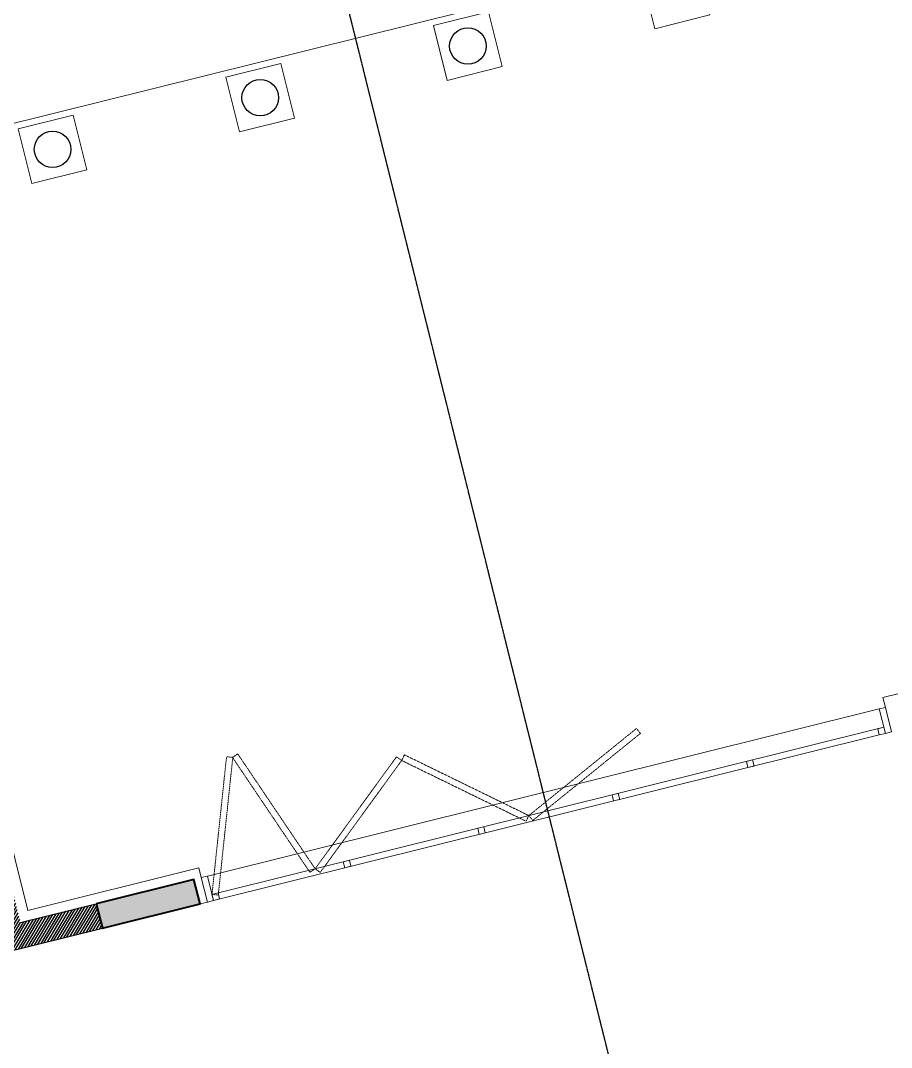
# Model space of a CAD drawing. Header units: inches. Extents: x -207898 to 3408902, y 497526 to 4632928.
# Drawn here: x 3372523 to 3379442, y 4607912 to 4616070 of the extents above; entities that cross this region are included whole.
import ezdxf

# ---------------------------------------------------------------- set-up
doc = ezdxf.new("R2010")
doc.units = ezdxf.units.IN
doc.header["$MEASUREMENT"] = 0
doc.linetypes.add('xref grd floor$0$HIDDEN', pattern=[0.375, 0.25, -0.125])
doc.linetypes.add('xref grd floor$0$XREF-V2-GF_COLS$0$XREF-V-COLS-GF$0$CENTER2', pattern=[1.125, 0.75, -0.125, 0.125, -0.125])
for name, color, linetype, lineweight in [('1', 1, 'Continuous', 50), ('xref grd floor$0$A-FLOR-HIDN', 252, 'xref grd floor$0$HIDDEN', 0), ('xref grd floor$0$A-FLOR-STRS', 2, 'Continuous', 18), ('xref grd floor$0$A-FLOR-TILE', 8, 'Continuous', 9), ('xref grd floor$0$A-GLAZ', 134, 'Continuous', 18), ('xref grd floor$0$A-WALL-TILE', 8, 'Continuous', 9), ('xref grd floor$0$XREF-V2-GF_COLS$0$A-COLS', 5, 'Continuous', 40), ('xref grd floor$0$XREF-V2-GF_COLS$0$A-COLS-PATT', 253, 'Continuous', 20)]:
    doc.layers.add(name, color=color, linetype=linetype, lineweight=lineweight)
doc.layers.add('xref grd floor$0$A-WALL', color=7, linetype='Continuous')
doc.layers.add('xref grd floor$0$CQ Wall hatch_CHB', color=8, linetype='Continuous')

# ---------------------------------------------------------------- blocks, each defined once
blk = doc.blocks.new('xref grd floor$0$XREF-V2-GF_COLS')
at = {"layer": 'xref grd floor$0$XREF-V2-GF_COLS$0$A-COLS-PATT'}
blk.add_hatch(color=256, dxfattribs=at).paths.add_polyline_path([(264335.9, 496128.6), (264384.2, 495934.5), (265160.5, 496127.7), (265112.2, 496321.8)])
at = {"layer": 'Defpoints', "linetype": 'xref grd floor$0$XREF-V2-GF_COLS$0$XREF-V-COLS-GF$0$CENTER2'}
blk.add_line((273203.8, 475644.8), (264392.2, 511061.2), dxfattribs=at)
at = {"layer": 'xref grd floor$0$XREF-V2-GF_COLS$0$A-COLS'}
blk.add_lwpolyline([(264335.9, 496128.6), (264384.2, 495934.5), (265160.5, 496127.7), (265112.2, 496321.8)], close=True, dxfattribs=at)
blk.add_lwpolyline([(264335.9, 496128.6), (264384.2, 495934.5), (265160.5, 496127.7), (265112.2, 496321.8)], close=True, dxfattribs=at)
blk = doc.blocks.new('xref grd floor$0$stonecladding')
at = {"layer": 'xref grd floor$0$A-WALL-TILE'}
for q in [(28400, 34585.8, 0), (27000, 34505.8, 0)]:
    blk.add_line((27000, 34585.8, 0), q, dxfattribs=at)
at = {"layer": 'xref grd floor$0$A-WALL-TILE', "elevation": 0}
blk.add_lwpolyline([(21400, 34505.8), (21400, 34585.8), (20000, 34585.8), (20000, 41200.8)], dxfattribs=at)
blk = doc.blocks.new('mak ground floor plan')
at = {"layer": 'xref grd floor$0$CQ Wall hatch_CHB'}
h = blk.add_hatch(dxfattribs=at)
h.set_pattern_fill('ANSI31,_O', color=8, scale=150)
h.set_pattern_definition([(45, (20869.716, 76050.643), (-13.258252, 13.258252), [])])
h.paths.add_polyline_path([(41409.9, 110556.4), (40789.9, 110556.4), (40789.7, 111511.5), (40639.7, 111511.5), (40639.7, 111561.5), (40439.9, 111561.5), (40439.9, 110556.4), (38139.9, 110556.4), (38139.9, 110356.4), (41409.9, 110356.4)])
h.paths.add_polyline_path([(40539.9, 110556.4), (40539.7, 111411.5), (40589.7, 111411.5), (40589.9, 110556.4)], flags=16)
at = {"layer": 'xref grd floor$0$A-FLOR-HIDN', "ltscale": 0.5, "elevation": 0}
for points in [[(42695.9, 111440.1), (42742.9, 111423), (42366.7, 110389.3), (42319.7, 110406.4)], [(42695.9, 111440.1), (42742.9, 111423), (42366.7, 110389.3), (42319.7, 110406.4)], [(42695.9, 111440.1), (42742.9, 111423), (42366.7, 110389.3), (42319.7, 110406.4)], [(42787.8, 111440.1), (42740.8, 111423), (43117, 110389.3), (43164, 110406.4)], [(42787.8, 111440.1), (42740.8, 111423), (43117, 110389.3), (43164, 110406.4)], [(42787.8, 111440.1), (42740.8, 111423), (43117, 110389.3), (43164, 110406.4)], [(44006.6, 111113.5), (44038.8, 111075.2), (43196.1, 110368.1), (43164, 110406.4)], [(44006.6, 111113.5), (44038.8, 111075.2), (43196.1, 110368.1), (43164, 110406.4)], [(44006.6, 111113.5), (44038.8, 111075.2), (43196.1, 110368.1), (43164, 110406.4)], [(44070.9, 111113.5), (44038.8, 111075.2), (44881.4, 110368.1), (44913.6, 110406.4)], [(44070.9, 111113.5), (44038.8, 111075.2), (44881.4, 110368.1), (44913.6, 110406.4)], [(44070.9, 111113.5), (44038.8, 111075.2), (44881.4, 110368.1), (44913.6, 110406.4)], [(45910.5, 110871.3), (45931.6, 110826), (44934.7, 110361.1), (44913.6, 110406.4)], [(45910.5, 110871.3), (45931.6, 110826), (44934.7, 110361.1), (44913.6, 110406.4)], [(45910.5, 110871.3), (45931.6, 110826), (44934.7, 110361.1), (44913.6, 110406.4)]]:
    blk.add_lwpolyline(points, close=True, dxfattribs=at)
at = {"layer": 'xref grd floor$0$A-FLOR-STRS'}
blk.add_line((40869.7, 116731.4, 0), (49269.7, 116731.4, 0), dxfattribs=at)
blk.add_line((40869.7, 116731.4, 0), (49269.7, 116731.4, 0), dxfattribs=at)
blk.add_line((40869.7, 116731.4, 0), (49269.7, 116731.4, 0), dxfattribs=at)
at = {"layer": 'xref grd floor$0$A-FLOR-TILE'}
blk.add_line((42269.7, 110356.4, 0), (42209.7, 110356.4, 0), dxfattribs=at)
blk.add_line((42269.7, 110356.4, 0), (42209.7, 110356.4, 0), dxfattribs=at)
blk.add_line((42269.7, 110356.4, 0), (42209.7, 110356.4, 0), dxfattribs=at)
at = {"layer": 'xref grd floor$0$A-GLAZ'}
for p, q in [((42319.7, 110556.4, 0), (47819.7, 110556.4, 0)), ((42319.7, 110556.4, 0), (47819.7, 110556.4, 0)), ((42319.7, 110556.4, 0), (47819.7, 110556.4, 0)), ((42319.7, 110406.4, 0), (47819.7, 110406.4, 0)), ((42319.7, 110406.4, 0), (47819.7, 110406.4, 0)), ((42319.7, 110406.4, 0), (47819.7, 110406.4, 0)), ((42319.7, 110356.4, 0), (47769.7, 110356.4, 0)), ((42319.7, 110356.4, 0), (47769.7, 110356.4, 0)), ((42319.7, 110356.4, 0), (47769.7, 110356.4, 0))]:
    blk.add_line(p, q, dxfattribs=at)
at = {"layer": 'xref grd floor$0$A-GLAZ', "elevation": 0}
for points in [[(42269.7, 110356.4), (42319.7, 110356.4), (42319.7, 110556.4), (42269.7, 110556.4)], [(42269.7, 110356.4), (42319.7, 110356.4), (42319.7, 110556.4), (42269.7, 110556.4)], [(42269.7, 110356.4), (42319.7, 110356.4), (42319.7, 110556.4), (42269.7, 110556.4)], [(47819.7, 110356.4), (47869.7, 110356.4), (47869.7, 110556.4), (47819.7, 110556.4)], [(47819.7, 110356.4), (47869.7, 110356.4), (47869.7, 110556.4), (47819.7, 110556.4)], [(47819.7, 110356.4), (47869.7, 110356.4), (47869.7, 110556.4), (47819.7, 110556.4)], [(42319.7, 110356.4), (42369.7, 110356.4), (42369.7, 110406.4), (42319.7, 110406.4)], [(42319.7, 110356.4), (42369.7, 110356.4), (42369.7, 110406.4), (42319.7, 110406.4)], [(42319.7, 110356.4), (42369.7, 110356.4), (42369.7, 110406.4), (42319.7, 110406.4)], [(47769.7, 110356.4), (47819.7, 110356.4), (47819.7, 110406.4), (47769.7, 110406.4)], [(47769.7, 110356.4), (47819.7, 110356.4), (47819.7, 110406.4), (47769.7, 110406.4)], [(47769.7, 110356.4), (47819.7, 110356.4), (47819.7, 110406.4), (47769.7, 110406.4)]]:
    blk.add_lwpolyline(points, close=True, dxfattribs=at)
at = {"layer": 'xref grd floor$0$A-GLAZ'}
for points in [[(43444.7, 110356.4), (43394.7, 110356.4), (43394.7, 110406.4), (43444.7, 110406.4)], [(43444.7, 110356.4), (43394.7, 110356.4), (43394.7, 110406.4), (43444.7, 110406.4)], [(43444.7, 110356.4), (43394.7, 110356.4), (43394.7, 110406.4), (43444.7, 110406.4)], [(44544.7, 110356.4), (44494.7, 110356.4), (44494.7, 110406.4), (44544.7, 110406.4)], [(44544.7, 110356.4), (44494.7, 110356.4), (44494.7, 110406.4), (44544.7, 110406.4)], [(44544.7, 110356.4), (44494.7, 110356.4), (44494.7, 110406.4), (44544.7, 110406.4)], [(45594.7, 110356.4), (45644.7, 110356.4), (45644.7, 110406.4), (45594.7, 110406.4)], [(45594.7, 110356.4), (45644.7, 110356.4), (45644.7, 110406.4), (45594.7, 110406.4)], [(45594.7, 110356.4), (45644.7, 110356.4), (45644.7, 110406.4), (45594.7, 110406.4)], [(46694.7, 110356.4), (46744.7, 110356.4), (46744.7, 110406.4), (46694.7, 110406.4)], [(46694.7, 110356.4), (46744.7, 110356.4), (46744.7, 110406.4), (46694.7, 110406.4)], [(46694.7, 110356.4), (46744.7, 110356.4), (46744.7, 110406.4), (46694.7, 110406.4)]]:
    blk.add_lwpolyline(points, close=True, dxfattribs=at)
at = {"layer": 'xref grd floor$0$A-WALL'}
for p, q in [((40789.7, 110556.4, 0), (41409.7, 110556.4, 0)), ((40789.7, 110556.4, 0), (41409.7, 110556.4, 0)), ((40789.7, 110556.4, 0), (41409.7, 110556.4, 0)), ((38139.7, 110356.4, 0), (41409.7, 110356.4, 0)), ((38139.7, 110356.4, 0), (41409.7, 110356.4, 0)), ((38139.7, 110356.4, 0), (41409.7, 110356.4, 0))]:
    blk.add_line(p, q, dxfattribs=at)
for centre in [(42519.7, 116456.4, 0), (42519.7, 116456.4, 0), (42519.7, 116456.4, 0), (44219.7, 116456.4, 0), (44219.7, 116456.4, 0), (44219.7, 116456.4, 0), (45919.7, 116456.4, 0), (45919.7, 116456.4, 0), (45919.7, 116456.4, 0)]:
    blk.add_circle(centre, 145, dxfattribs=at)
at = {"layer": 'xref grd floor$0$A-WALL-TILE', "elevation": 0}
for points in [[(42744.7, 116231.4), (42294.7, 116231.4), (42294.7, 116681.4), (42744.7, 116681.4)], [(42744.7, 116231.4), (42294.7, 116231.4), (42294.7, 116681.4), (42744.7, 116681.4)], [(42744.7, 116231.4), (42294.7, 116231.4), (42294.7, 116681.4), (42744.7, 116681.4)], [(44444.7, 116231.4), (43994.7, 116231.4), (43994.7, 116681.4), (44444.7, 116681.4)], [(44444.7, 116231.4), (43994.7, 116231.4), (43994.7, 116681.4), (44444.7, 116681.4)], [(44444.7, 116231.4), (43994.7, 116231.4), (43994.7, 116681.4), (44444.7, 116681.4)], [(46144.7, 116231.4), (45694.7, 116231.4), (45694.7, 116681.4), (46144.7, 116681.4)], [(46144.7, 116231.4), (45694.7, 116231.4), (45694.7, 116681.4), (46144.7, 116681.4)], [(46144.7, 116231.4), (45694.7, 116231.4), (45694.7, 116681.4), (46144.7, 116681.4)], [(47844.7, 116231.4), (47394.7, 116231.4), (47394.7, 116681.4), (47844.7, 116681.4)], [(47844.7, 116231.4), (47394.7, 116231.4), (47394.7, 116681.4), (47844.7, 116681.4)], [(47844.7, 116231.4), (47394.7, 116231.4), (47394.7, 116681.4), (47844.7, 116681.4)]]:
    blk.add_lwpolyline(points, close=True, dxfattribs=at)
at = {"rotation": 346.0285767170143}
blk.add_blockref('xref grd floor$0$XREF-V2-GF_COLS', (-334890.4, -307074.2, 0), dxfattribs=at)
blk.add_blockref('xref grd floor$0$XREF-V2-GF_COLS', (-334890.4, -307074.2, 0), dxfattribs=at)
blk.add_blockref('xref grd floor$0$XREF-V2-GF_COLS', (-334890.4, -307074.2, 0), dxfattribs=at)
at = {"layer": 'xref grd floor$0$A-WALL'}
blk.add_blockref('xref grd floor$0$stonecladding', (20869.7, 76050.6), dxfattribs=at)
blk.add_blockref('xref grd floor$0$stonecladding', (20869.7, 76050.6), dxfattribs=at)
blk.add_blockref('xref grd floor$0$stonecladding', (20869.7, 76050.6), dxfattribs=at)

msp = doc.modelspace()

# ---------------------------------------------------------------- block references
at = {"layer": '1', "rotation": 13.97142328298569}
msp.add_blockref('mak ground floor plan', (3359632.6, 4491769.8, 0), dxfattribs=at)

doc.saveas('drawing.dxf')
